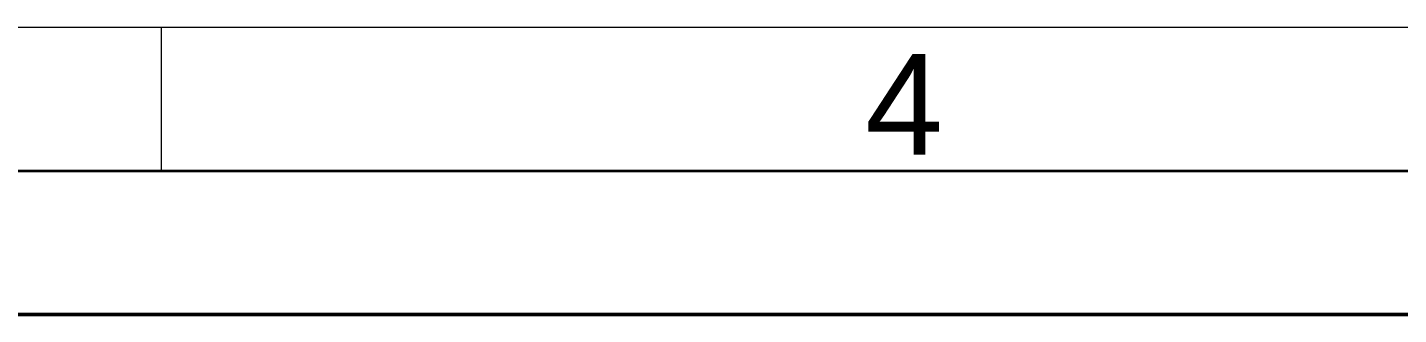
# Model space of a CAD drawing. Header units: millimetres. Extents: x 0 to 210, y 0 to 149.
# Drawn here: x 78.17 to 102.06, y 0 to 5 of the extents above; entities that cross this region are included whole.
import ezdxf

# ---------------------------------------------------------------- set-up
doc = ezdxf.new("R2010")
doc.units = ezdxf.units.MM
doc.header["$LTSCALE"] = 0.5
doc.layers.get('0').update_dxf_attribs({"lineweight": 25})
doc.layers.add('001', color=7, linetype='Continuous', lineweight=50)
doc.layers.add('Symbole(DIN)', color=3, linetype='Continuous', lineweight=25, true_color=0x00ff00)
doc.styles.add('Aktuell-DIN', font='arial.ttf')

# ---------------------------------------------------------------- blocks, each defined once
blk = doc.blocks.new('Ränder Basler-A3')
at = {"layer": '001', "color": 7, "linetype": 'Continuous', "lineweight": 18}
for p, q in [((227, 10), (10, 10)), ((161, 10), (161, 5))]:
    blk.add_line(p, q, dxfattribs=at)
at = {"layer": '001', "color": 7, "linetype": 'Continuous', "lineweight": 35}
blk.add_line((415, 5), (5, 5), dxfattribs=at)
at = {"layer": '001'}
blk.add_line((420, 0), (0, 0), dxfattribs=at)
at = {"layer": 'Symbole(DIN)', "color": 250, "true_color": 0x3f3f3f, "insert": (185.53, 7.322), "char_height": 3.5, "attachment_point": 4, "style": 'Aktuell-DIN'}
blk.add_mtext('\\fArial|b0|i0;4', dxfattribs=at)

msp = doc.modelspace()

# ---------------------------------------------------------------- block references
at = {"xscale": 0.5, "yscale": 0.5, "zscale": 0.5}
msp.add_blockref('Ränder Basler-A3', (0, 0), dxfattribs=at)

doc.saveas('drawing.dxf')
